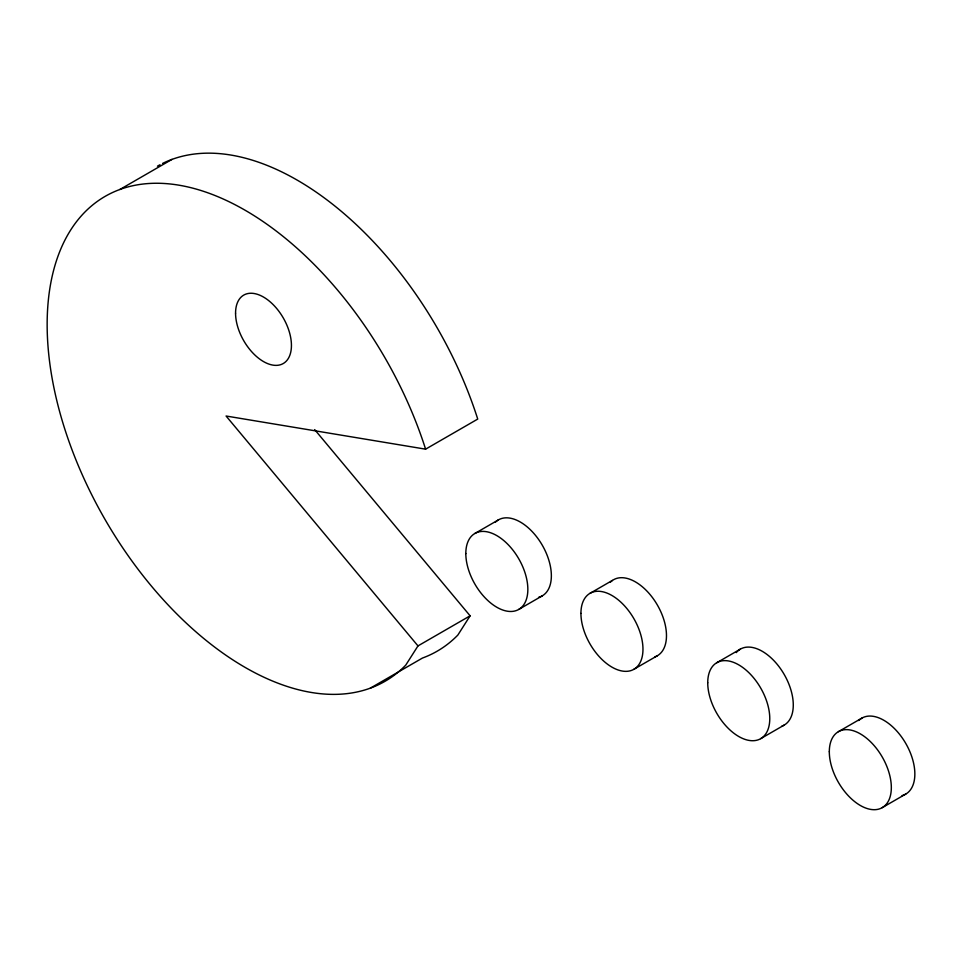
<?xml version="1.0" encoding="UTF-8"?>
<svg xmlns="http://www.w3.org/2000/svg" width="963" height="963" viewBox="0 0 963 963"><rect width="100%" height="100%" fill="white"/><g stroke="black" fill="none" stroke-linecap="round" stroke-linejoin="round"><path stroke-width="1.44" d="M314.66 429.594L470.113 615.814L417.978 645.908L405.748 665.132A279.944 161.628 60 0 1 103.294 516.421A279.944 161.628 60 0 1 133.713 185.546A279.944 161.628 60 0 1 425.598 449.167L477.732 419.074A279.944 161.628 60 0 0 162.615 163.409M470.113 615.814L457.87 635.038A279.944 161.628 60 0 1 422.468 658.042L370.334 688.148M119.881 189.482L172.004 159.389M474.903 533.466L498.425 519.876M518.756 609.423L542.277 595.844M590.018 593.34L613.539 579.75A43.853 25.315 60 0 1 658.511 607.075A43.853 25.315 60 0 1 654.984 656.826M633.871 669.297L657.392 655.719M716.821 662.713L740.342 649.134M760.674 738.669L784.195 725.091M838.388 731.687L861.909 718.109M882.24 807.644L905.762 794.066M425.598 449.167L226.076 416.016L417.978 645.908M736.262 652.601A43.853 25.315 60 0 1 783.015 672.475A43.853 25.315 60 0 1 781.787 726.198M495.259 522.331A43.853 25.315 60 0 1 542.277 545.202A43.853 25.315 60 0 1 538.582 597.349M157.451 166.166A279.944 161.628 60 0 1 160.014 164.745M858.755 720.553A43.853 25.315 60 0 1 905.762 743.424A43.853 25.315 60 0 1 902.066 795.582M610.373 582.206A43.853 25.315 60 0 1 612.432 580.46M580.93 613.407A43.853 25.315 60 0 0 627.455 671.283A43.853 25.315 60 0 0 627.455 609.254A43.853 25.315 60 0 0 580.93 613.407M465.815 553.544A43.853 25.315 60 0 0 512.328 611.409A43.853 25.315 60 0 0 512.328 549.379A43.853 25.315 60 0 0 465.815 553.544M707.733 682.791A43.853 25.315 60 0 0 754.258 740.655A43.853 25.315 60 0 0 754.258 678.626A43.853 25.315 60 0 0 707.733 682.791M235.562 313.18A39.507 22.811 60 0 0 277.464 365.314A39.507 22.811 60 0 0 277.464 309.436A39.507 22.811 60 0 0 235.562 313.18M829.312 751.766A43.853 25.315 60 0 0 875.824 809.63A43.853 25.315 60 0 0 875.824 747.613A43.853 25.315 60 0 0 829.312 751.766"/></g></svg>
